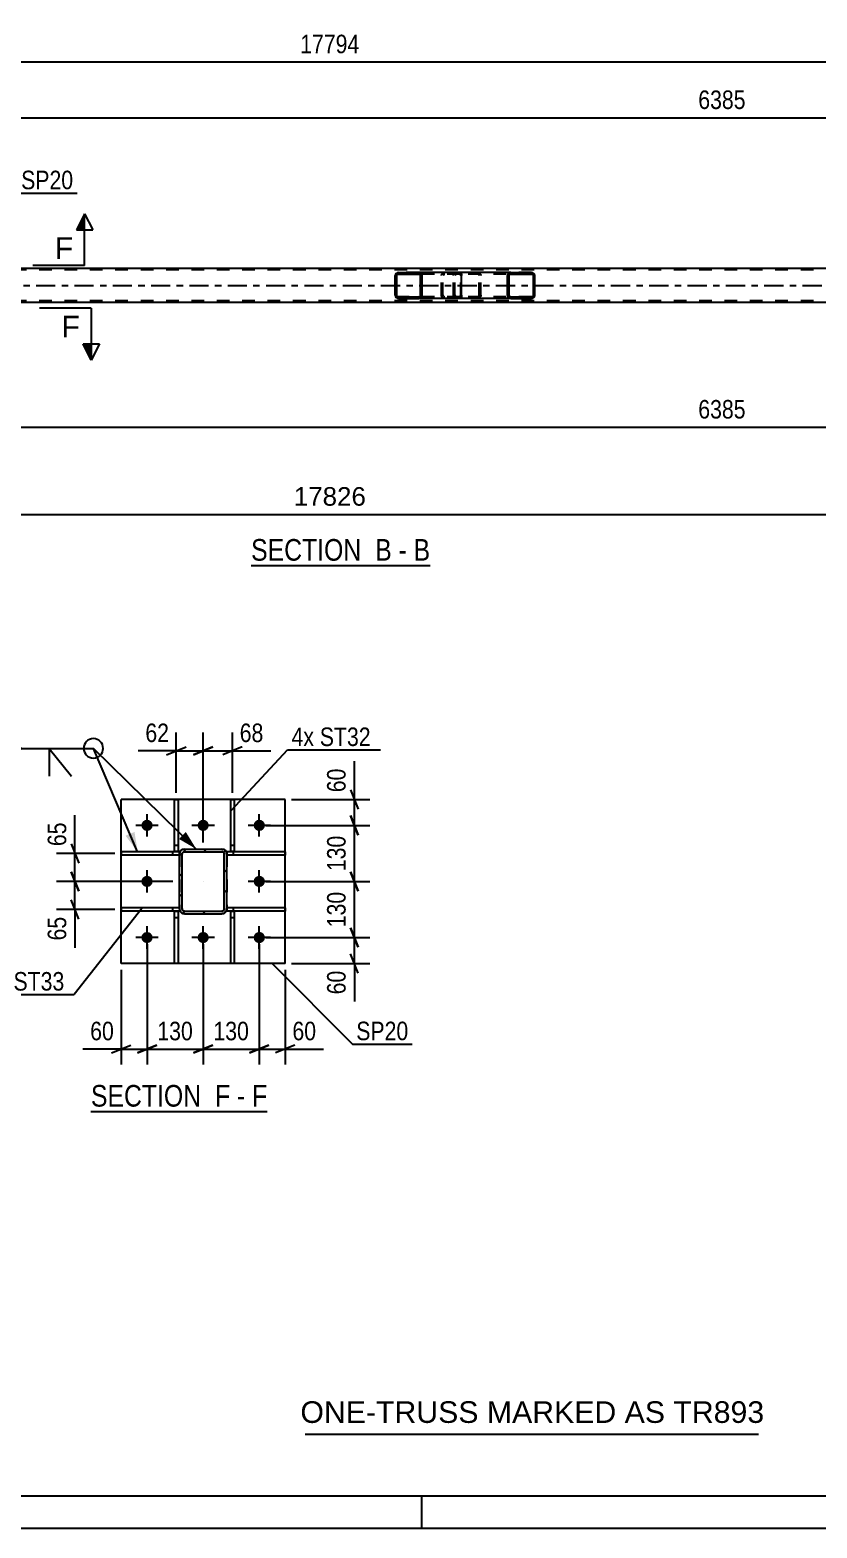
# Model space of a CAD drawing. Header units: millimetres. Extents: x -116 to 725, y -402 to 192.
# Drawn here: x 244.8 to 366.3, y -402.3 to -170.7 of the extents above; entities that cross this region are included whole.
import ezdxf

# ---------------------------------------------------------------- set-up
doc = ezdxf.new("R2010")
doc.units = ezdxf.units.MM
doc.linetypes.add('DXK_LINE_DOT2', pattern=[3.9198, 1.9599, -1.9599])
doc.linetypes.add('DXK_LINE_DOT3', pattern=[5.9187, 2.979, -0.9799, 0.9799, -0.9799])
doc.styles.add('Arial', font='ARIAL.TTF', dxfattribs={"height": 0.2})
doc.styles.add('Arial Narrow', font='ARIALN.TTF', dxfattribs={"height": 0.2})

# ---------------------------------------------------------------- blocks, each defined once
blk = doc.blocks.new('Unknown-200057545-1133')
at = {"color": 5, "linetype": 'Continuous'}
for p, q in [((-110.72, -397.25), (720.28, -397.25)), ((305.28, -402.25), (305.28, -397.25)), ((-115.72, -402.25), (725.28, -402.25))]:
    blk.add_line(p, q, dxfattribs=at)
blk = doc.blocks.new('Unknown-200057545-12 - 4012')
at = {"color": 6, "linetype": 'Continuous'}
blk.add_line((278.91, -253.48), (306.56, -253.48), dxfattribs=at)
at = {"color": 0, "linetype": 'Continuous'}
blk.add_wipeout([(297.02, -252.73), (297.02, -249.23), (278.91, -249.23), (278.91, -252.73)], dxfattribs=at)
at = {"color": 7, "linetype": 'Continuous', "style": 'Arial Narrow'}
blk.add_text('SECTION ', height=3.34, dxfattribs=at).set_placement((278.91, -252.73))
at = {"color": 0, "linetype": 'Continuous'}
blk.add_wipeout([(300.63, -252.73), (300.63, -249.23), (298.07, -249.23), (298.07, -252.73)], dxfattribs=at)
at = {"color": 7, "linetype": 'Continuous', "style": 'Arial Narrow'}
blk.add_text('B', height=3.34, dxfattribs=at).set_placement((298.07, -252.73))
at = {"color": 0, "linetype": 'Continuous'}
blk.add_wipeout([(302.95, -252.73), (302.95, -249.23), (301.68, -249.23), (301.68, -252.73)], dxfattribs=at)
at = {"color": 7, "linetype": 'Continuous', "style": 'Arial Narrow'}
blk.add_text('-', height=3.34, dxfattribs=at).set_placement((301.68, -252.73))
at = {"color": 0, "linetype": 'Continuous'}
blk.add_wipeout([(306.56, -252.73), (306.56, -249.23), (304, -249.23), (304, -252.73)], dxfattribs=at)
at = {"color": 7, "linetype": 'Continuous', "style": 'Arial Narrow'}
blk.add_text('B', height=3.34, dxfattribs=at).set_placement((304, -252.73))
blk = doc.blocks.new('Unknown-200057545-17 - 3509')
at = {"color": 6, "linetype": 'Continuous'}
blk.add_line((254.18, -337.86), (281.4, -337.86), dxfattribs=at)
at = {"color": 0, "linetype": 'Continuous'}
blk.add_wipeout([(272.29, -337.11), (272.29, -333.61), (254.18, -333.61), (254.18, -337.11)], dxfattribs=at)
at = {"color": 7, "linetype": 'Continuous', "style": 'Arial Narrow'}
blk.add_text('SECTION ', height=3.34, dxfattribs=at).set_placement((254.18, -337.11))
at = {"color": 0, "linetype": 'Continuous'}
blk.add_wipeout([(275.68, -337.11), (275.68, -333.61), (273.34, -333.61), (273.34, -337.11)], dxfattribs=at)
at = {"color": 7, "linetype": 'Continuous', "style": 'Arial Narrow'}
blk.add_text('F', height=3.34, dxfattribs=at).set_placement((273.34, -337.11))
at = {"color": 0, "linetype": 'Continuous'}
blk.add_wipeout([(278, -337.11), (278, -333.61), (276.73, -333.61), (276.73, -337.11)], dxfattribs=at)
at = {"color": 7, "linetype": 'Continuous', "style": 'Arial Narrow'}
blk.add_text('-', height=3.34, dxfattribs=at).set_placement((276.73, -337.11))
at = {"color": 0, "linetype": 'Continuous'}
blk.add_wipeout([(281.4, -337.11), (281.4, -333.61), (279.05, -333.61), (279.05, -337.11)], dxfattribs=at)
at = {"color": 7, "linetype": 'Continuous', "style": 'Arial Narrow'}
blk.add_text('F', height=3.34, dxfattribs=at).set_placement((279.05, -337.11))
blk = doc.blocks.new('Part-200057545-4156 - 4012')
at = {"linetype": 'Continuous'}
h = blk.add_hatch(dxfattribs=at)
h.set_pattern_fill('', scale=0.7, style=0, pattern_type=0)
h.set_pattern_definition([(45, (305.2949, -208.4886), (-1.57154, 1.57154), [])])
h.paths.add_polyline_path([(305.33, -208.67), (305.29, -208.49), (305.19, -208.33), (305.02, -208.23), (304.83, -208.19), (301.65, -208.19), (301.45, -208.23), (301.29, -208.33), (301.18, -208.49), (301.14, -208.67), (301.14, -211.71), (301.18, -211.9), (301.29, -212.05), (301.45, -212.16), (301.65, -212.19), (304.83, -212.19), (305.02, -212.16), (305.19, -212.05), (305.29, -211.9), (305.33, -211.71)])
h.paths.add_polyline_path([(305.06, -211.8), (305.01, -211.88), (304.93, -211.93), (304.83, -211.95), (301.65, -211.95), (301.55, -211.93), (301.47, -211.88), (301.41, -211.8), (301.39, -211.71), (301.39, -208.67), (301.41, -208.58), (301.47, -208.5), (301.55, -208.45), (301.65, -208.43), (304.83, -208.43), (304.93, -208.45), (305.01, -208.5), (305.06, -208.58), (305.08, -208.67), (305.08, -211.71)])
at = {"color": 2, "linetype": 'Continuous'}
for p, q in [((301.65, -208.19), (301.45, -208.23)), ((301.65, -208.19), (304.83, -208.19)), ((311.13, -208.19), (304.83, -208.19)), ((305.02, -208.23), (304.83, -208.19)), ((311.13, -208.19), (311.23, -208.23)), ((311.23, -208.23), (311.32, -208.33)), ((311.32, -208.33), (311.38, -208.49)), ((301.18, -208.49), (301.14, -208.67)), ((301.14, -211.71), (301.14, -208.67)), ((301.39, -208.67), (301.41, -208.58)), ((301.39, -211.71), (301.39, -208.67)), ((301.41, -208.58), (301.47, -208.5)), ((301.47, -208.5), (301.55, -208.45)), ((301.55, -208.45), (301.65, -208.43)), ((301.65, -208.43), (304.83, -208.43)), ((304.83, -208.43), (304.93, -208.45)), ((304.93, -208.45), (305.01, -208.5)), ((305.01, -208.5), (305.06, -208.58)), ((305.06, -208.58), (305.08, -208.67)), ((305.08, -211.71), (305.08, -208.67)), ((305.33, -208.67), (305.29, -208.49)), ((305.33, -211.71), (305.33, -208.67)), ((311.38, -208.49), (311.4, -208.67)), ((311.4, -211.71), (311.4, -208.67)), ((301.14, -211.71), (301.18, -211.9)), ((301.41, -211.8), (301.39, -211.71)), ((301.47, -211.88), (301.41, -211.8)), ((301.45, -212.16), (301.65, -212.19)), ((301.55, -211.93), (301.47, -211.88)), ((301.65, -211.95), (301.55, -211.93)), ((301.65, -211.95), (304.83, -211.95)), ((301.65, -212.19), (304.83, -212.19)), ((304.93, -211.93), (304.83, -211.95)), ((304.83, -212.19), (305.02, -212.16)), ((311.13, -212.19), (304.83, -212.19)), ((305.01, -211.88), (304.93, -211.93)), ((305.06, -211.8), (305.01, -211.88)), ((305.08, -211.71), (305.06, -211.8)), ((305.29, -211.9), (305.33, -211.71)), ((311.23, -212.16), (311.13, -212.19)), ((311.32, -212.05), (311.23, -212.16)), ((311.38, -211.9), (311.32, -212.05)), ((311.4, -211.71), (311.38, -211.9))]:
    blk.add_line(p, q, dxfattribs=at)
at = {"color": 7, "linetype": 'DXK_LINE_DOT2'}
for p, q in [((304.83, -208.19), (301.65, -208.19)), ((308.6, -208.23), (308.8, -208.19)), ((310.14, -208.43), (310.14, -208.19)), ((311.13, -208.43), (301.65, -208.43)), ((308.29, -208.67), (308.33, -208.49)), ((308.29, -211.71), (308.29, -208.67)), ((308.56, -208.58), (308.54, -208.67)), ((308.54, -211.71), (308.54, -208.67)), ((308.62, -208.5), (308.56, -208.58)), ((308.62, -208.5), (308.64, -208.49)), ((308.64, -208.49), (308.7, -208.45)), ((308.7, -208.45), (308.8, -208.43)), ((311.18, -208.45), (311.13, -208.43)), ((311.23, -208.5), (311.18, -208.45)), ((311.26, -208.58), (311.23, -208.5)), ((311.27, -208.67), (311.26, -208.58)), ((311.27, -211.71), (311.27, -208.67)), ((311.13, -211.95), (301.65, -211.95)), ((304.83, -212.19), (301.65, -212.19)), ((308.33, -211.9), (308.29, -211.71)), ((308.54, -211.71), (308.56, -211.8)), ((308.56, -211.8), (308.62, -211.88)), ((308.8, -212.19), (308.6, -212.16)), ((308.62, -211.88), (308.7, -211.93)), ((308.7, -211.93), (308.8, -211.95)), ((310.14, -212.19), (310.14, -211.95)), ((311.13, -211.95), (311.18, -211.93)), ((311.18, -211.93), (311.23, -211.88)), ((311.23, -211.88), (311.26, -211.8)), ((311.26, -211.8), (311.27, -211.71))]:
    blk.add_line(p, q, dxfattribs=at)
at = {"color": 2, "linetype": 'Continuous'}
for centre, start, end in [((301.63, -208.69), 111.1941, 156.1506), ((304.84, -208.69), 23.8494, 68.8059), ((301.63, -211.7), 203.8494, 248.8059), ((304.84, -211.7), 291.1941, 336.1506)]:
    blk.add_arc(centre, 0.492, start, end, dxfattribs=at)
at = {"color": 7, "linetype": 'DXK_LINE_DOT2'}
for centre, start, end in [((308.78, -208.69), 111.1941, 156.1506), ((308.78, -211.7), 203.8494, 248.8059)]:
    blk.add_arc(centre, 0.492, start, end, dxfattribs=at)
blk = doc.blocks.new('Part-200057545-4252 - 4012')
at = {"linetype": 'Continuous'}
h = blk.add_hatch(dxfattribs=at)
h.set_pattern_fill('', scale=0.7, style=0, pattern_type=0)
h.set_pattern_definition([(45, (322.7056, -208.4886), (-1.57154, 1.57154), [])])
h.paths.add_polyline_path([(322.74, -208.67), (322.71, -208.49), (322.59, -208.33), (322.43, -208.23), (322.23, -208.19), (319, -208.19), (318.8, -208.23), (318.64, -208.33), (318.53, -208.49), (318.49, -208.67), (318.49, -211.71), (318.53, -211.9), (318.64, -212.05), (318.8, -212.16), (319, -212.19), (322.23, -212.19), (322.43, -212.16), (322.59, -212.05), (322.71, -211.9), (322.74, -211.71)])
h.paths.add_polyline_path([(322.47, -211.8), (322.41, -211.88), (322.33, -211.93), (322.23, -211.95), (319, -211.95), (318.9, -211.93), (318.82, -211.88), (318.76, -211.8), (318.74, -211.71), (318.74, -208.67), (318.76, -208.58), (318.82, -208.5), (318.9, -208.45), (319, -208.43), (322.23, -208.43), (322.33, -208.45), (322.41, -208.5), (322.47, -208.58), (322.49, -208.67), (322.49, -211.71)])
at = {"color": 7, "linetype": 'DXK_LINE_DOT2'}
for p, q in [((310.45, -208.23), (310.65, -208.19)), ((311.13, -208.19), (310.65, -208.19)), ((313.88, -208.19), (314.08, -208.23)), ((322.23, -208.19), (319, -208.19)), ((310.14, -208.67), (310.18, -208.49)), ((310.14, -211.71), (310.14, -208.67)), ((310.41, -208.58), (310.39, -208.67)), ((310.39, -211.71), (310.39, -208.67)), ((310.47, -208.5), (310.41, -208.58)), ((310.55, -208.45), (310.47, -208.5)), ((310.65, -208.43), (310.55, -208.45)), ((322.23, -208.43), (310.65, -208.43)), ((313.98, -208.45), (313.88, -208.43)), ((314.06, -208.5), (313.98, -208.45)), ((314.12, -208.58), (314.06, -208.5)), ((314.14, -208.67), (314.12, -208.58)), ((314.14, -211.71), (314.14, -208.67)), ((314.36, -208.49), (314.4, -208.67)), ((314.4, -211.71), (314.4, -208.67)), ((310.18, -211.9), (310.14, -211.71)), ((310.39, -211.71), (310.41, -211.8)), ((310.41, -211.8), (310.47, -211.88)), ((310.65, -212.19), (310.45, -212.16)), ((310.47, -211.88), (310.55, -211.93)), ((310.55, -211.93), (310.65, -211.95)), ((322.23, -211.95), (310.65, -211.95)), ((311.13, -212.19), (310.65, -212.19)), ((313.88, -211.95), (313.98, -211.93)), ((314.08, -212.16), (313.88, -212.19)), ((313.98, -211.93), (314.06, -211.88)), ((314.06, -211.88), (314.12, -211.8)), ((314.12, -211.8), (314.14, -211.71)), ((314.4, -211.71), (314.36, -211.9)), ((322.23, -212.19), (319, -212.19))]:
    blk.add_line(p, q, dxfattribs=at)
at = {"color": 2, "linetype": 'Continuous'}
for p, q in [((319, -208.19), (311.13, -208.19)), ((319, -208.19), (318.8, -208.23)), ((319, -208.19), (322.23, -208.19)), ((322.43, -208.23), (322.23, -208.19)), ((318.53, -208.49), (318.49, -208.67)), ((318.49, -211.71), (318.49, -208.67)), ((318.74, -208.67), (318.76, -208.58)), ((318.74, -211.71), (318.74, -208.67)), ((318.76, -208.58), (318.82, -208.5)), ((318.82, -208.5), (318.9, -208.45)), ((318.9, -208.45), (319, -208.43)), ((319, -208.43), (322.23, -208.43)), ((322.23, -208.43), (322.33, -208.45)), ((322.33, -208.45), (322.41, -208.5)), ((322.41, -208.5), (322.47, -208.58)), ((322.47, -208.58), (322.49, -208.67)), ((322.49, -211.71), (322.49, -208.67)), ((322.74, -208.67), (322.71, -208.49)), ((322.74, -211.71), (322.74, -208.67)), ((319, -212.19), (311.13, -212.19)), ((318.49, -211.71), (318.53, -211.9)), ((318.76, -211.8), (318.74, -211.71)), ((318.82, -211.88), (318.76, -211.8)), ((318.8, -212.16), (319, -212.19)), ((318.9, -211.93), (318.82, -211.88)), ((319, -211.95), (318.9, -211.93)), ((319, -211.95), (322.23, -211.95)), ((319, -212.19), (322.23, -212.19)), ((322.33, -211.93), (322.23, -211.95)), ((322.23, -212.19), (322.43, -212.16)), ((322.41, -211.88), (322.33, -211.93)), ((322.47, -211.8), (322.41, -211.88)), ((322.49, -211.71), (322.47, -211.8)), ((322.71, -211.9), (322.74, -211.71))]:
    blk.add_line(p, q, dxfattribs=at)
at = {"color": 7, "linetype": 'DXK_LINE_DOT2'}
for centre, start, end in [((310.63, -208.69), 110.7583, 155.68), ((313.9, -208.69), 24.32, 69.2417), ((310.63, -211.69), 204.32, 249.2417), ((313.9, -211.69), 290.7583, 335.68)]:
    blk.add_arc(centre, 0.496, start, end, dxfattribs=at)
at = {"color": 2, "linetype": 'Continuous'}
for centre, start, end in [((318.98, -208.69), 110.7583, 155.68), ((322.25, -208.69), 24.32, 69.2417), ((318.98, -211.69), 204.32, 249.2417), ((322.25, -211.69), 290.7583, 335.68)]:
    blk.add_arc(centre, 0.496, start, end, dxfattribs=at)
blk = doc.blocks.new('Part-200057545-4253 - 4012')
at = {"color": 2, "linetype": 'Continuous'}
for p, q in [((620.52, -207.55), (-38.4, -207.55)), ((478.52, -212.83), (229.11, -212.83))]:
    blk.add_line(p, q, dxfattribs=at)
at = {"color": 7, "linetype": 'DXK_LINE_DOT2'}
for p, q in [((620.52, -207.79), (-38.4, -207.79)), ((620.52, -212.59), (-38.4, -212.59))]:
    blk.add_line(p, q, dxfattribs=at)
at = {"color": 7, "linetype": 'DXK_LINE_DOT3'}
blk.add_line((-38.4, -210.19), (620.52, -210.19), dxfattribs=at)
blk = doc.blocks.new('Part-200057545-3523 - 3509')
at = {"color": 2, "linetype": 'Continuous'}
for p, q in [((284.17, -297.71), (275.17, -297.71)), ((275.17, -297.71), (275.17, -298.11)), ((284.17, -298.24), (275.17, -298.24)), ((284.17, -297.71), (284.17, -298.24))]:
    blk.add_line(p, q, dxfattribs=at)
at = {"color": 7, "linetype": 'DXK_LINE_DOT2'}
for p, q in [((275.17, -298.11), (275.17, -298.24)), ((276.17, -298.24), (276.17, -297.71))]:
    blk.add_line(p, q, dxfattribs=at)
blk = doc.blocks.new('Part-200057545-3609 - 3509')
at = {"color": 2, "linetype": 'Continuous'}
for p, q in [((267.84, -297.71), (258.84, -297.71)), ((258.84, -297.71), (258.84, -298.24)), ((267.84, -298.24), (258.84, -298.24)), ((267.84, -298.11), (267.84, -297.71))]:
    blk.add_line(p, q, dxfattribs=at)
at = {"color": 7, "linetype": 'DXK_LINE_DOT2'}
for p, q in [((266.84, -298.24), (266.84, -297.71)), ((267.84, -298.11), (267.84, -298.24))]:
    blk.add_line(p, q, dxfattribs=at)
blk = doc.blocks.new('Part-200057545-3528 - 3509')
at = {"color": 2, "linetype": 'Continuous'}
for p, q in [((284.17, -306.38), (275.17, -306.38)), ((275.17, -306.51), (275.17, -306.91)), ((275.76, -306.91), (275.17, -306.91)), ((284.17, -306.91), (276.29, -306.91)), ((284.17, -306.38), (284.17, -306.91))]:
    blk.add_line(p, q, dxfattribs=at)
at = {"color": 7, "linetype": 'DXK_LINE_DOT2'}
for p, q in [((275.17, -306.38), (275.17, -306.51)), ((276.29, -306.91), (275.76, -306.91)), ((276.17, -306.91), (276.17, -306.38))]:
    blk.add_line(p, q, dxfattribs=at)
blk = doc.blocks.new('Part-200057545-3604 - 3509')
at = {"color": 2, "linetype": 'Continuous'}
for p, q in [((275.76, -314.98), (275.76, -306.9)), ((275.76, -306.9), (276.29, -306.9)), ((276.29, -306.9), (276.29, -314.98)), ((276.29, -314.98), (275.76, -314.98))]:
    blk.add_line(p, q, dxfattribs=at)
at = {"color": 7, "linetype": 'DXK_LINE_DOT2'}
blk.add_line((275.76, -307.9), (276.29, -307.9), dxfattribs=at)
blk = doc.blocks.new('Bolt-200057545-3541 - 3509')
at = {"linetype": 'Continuous'}
for points in [[(261.97, -293.64, -1), (263.7, -293.64, -1)], [(270.64, -293.64, -1), (272.37, -293.64, -1)], [(279.3, -293.64, -1), (281.04, -293.64, -1)], [(261.97, -302.31, -1), (263.7, -302.31, -1)], [(279.3, -302.31, -1), (281.04, -302.31, -1)], [(261.97, -310.98, -1), (263.7, -310.98, -1)], [(270.64, -310.98, -1), (272.37, -310.98, -1)], [(279.3, -310.98, -1), (281.04, -310.98, -1)]]:
    blk.add_hatch(color=1, dxfattribs=at).paths.add_polyline_path(points)
at = {"color": 1, "linetype": 'Continuous'}
for p, q in [((264.57, -293.64), (261.1, -293.64)), ((262.84, -295.38), (262.84, -291.91)), ((273.24, -293.64), (269.77, -293.64)), ((271.5, -295.38), (271.5, -291.91)), ((281.9, -293.64), (278.44, -293.64)), ((280.17, -295.38), (280.17, -291.91)), ((262.84, -304.04), (262.84, -300.58)), ((280.17, -304.04), (280.17, -300.58)), ((264.57, -302.31), (261.1, -302.31)), ((281.9, -302.31), (278.44, -302.31)), ((262.84, -312.71), (262.84, -309.24)), ((271.5, -312.71), (271.5, -309.24)), ((280.17, -312.71), (280.17, -309.24)), ((264.57, -310.98), (261.1, -310.98)), ((273.24, -310.98), (269.77, -310.98)), ((281.9, -310.98), (278.44, -310.98))]:
    blk.add_line(p, q, dxfattribs=at)
blk = doc.blocks.new('Part-200057545-3588 - 3509')
at = {"color": 2, "linetype": 'Continuous'}
for p, q in [((267.09, -314.98), (267.09, -306.9)), ((267.09, -306.9), (267.63, -306.9)), ((267.63, -306.9), (267.63, -314.98)), ((267.63, -314.98), (267.09, -314.98))]:
    blk.add_line(p, q, dxfattribs=at)
at = {"color": 7, "linetype": 'DXK_LINE_DOT2'}
blk.add_line((267.09, -307.9), (267.63, -307.9), dxfattribs=at)
blk = doc.blocks.new('Part-200057545-3533 - 3509')
at = {"color": 2, "linetype": 'Continuous'}
for p, q in [((258.84, -314.98), (258.84, -289.64)), ((284.17, -289.64), (258.84, -289.64)), ((284.17, -314.98), (284.17, -289.64)), ((284.17, -314.98), (258.84, -314.98))]:
    blk.add_line(p, q, dxfattribs=at)
blk = doc.blocks.new('Part-200057545-3614 - 3509')
at = {"color": 2, "linetype": 'Continuous'}
for p, q in [((267.84, -306.38), (258.84, -306.38)), ((258.84, -306.38), (258.84, -306.91)), ((267.09, -306.91), (258.84, -306.91)), ((267.84, -306.91), (267.63, -306.91)), ((267.84, -306.51), (267.84, -306.91))]:
    blk.add_line(p, q, dxfattribs=at)
at = {"color": 7, "linetype": 'DXK_LINE_DOT2'}
for p, q in [((266.84, -306.91), (266.84, -306.38)), ((267.63, -306.91), (267.09, -306.91)), ((267.84, -306.51), (267.84, -306.38))]:
    blk.add_line(p, q, dxfattribs=at)
blk = doc.blocks.new('Part-200057545-3623 - 3509')
at = {"color": 2, "linetype": 'Continuous'}
for p, q in [((267.09, -297.7), (267.09, -289.64)), ((267.09, -289.64), (267.63, -289.64)), ((267.63, -289.64), (267.63, -297.7)), ((267.63, -297.7), (267.09, -297.7))]:
    blk.add_line(p, q, dxfattribs=at)
at = {"color": 7, "linetype": 'DXK_LINE_DOT2'}
blk.add_line((267.09, -296.7), (267.63, -296.7), dxfattribs=at)
blk = doc.blocks.new('Part-200057545-3628 - 3509')
at = {"color": 2, "linetype": 'Continuous'}
for p, q in [((275.76, -297.7), (275.76, -289.64)), ((275.76, -289.64), (276.29, -289.64)), ((276.29, -289.64), (276.29, -297.7)), ((276.29, -297.7), (275.76, -297.7))]:
    blk.add_line(p, q, dxfattribs=at)
at = {"color": 7, "linetype": 'DXK_LINE_DOT2'}
blk.add_line((275.76, -296.7), (276.29, -296.7), dxfattribs=at)
blk = doc.blocks.new('Part-200057545-3650 - 3509')
at = {"linetype": 'Continuous'}
h = blk.add_hatch(dxfattribs=at)
h.set_pattern_fill('', scale=0.7, style=0, pattern_type=0)
h.set_pattern_definition([(45, (274.9353, -297.5438), (-1.57154, 1.57154), [])])
h.paths.add_polyline_path([(275.11, -297.8), (274.94, -297.54), (274.68, -297.37), (274.37, -297.31), (268.64, -297.31), (268.33, -297.37), (268.07, -297.54), (267.9, -297.8), (267.84, -298.11), (267.84, -306.51), (267.9, -306.82), (268.07, -307.08), (268.33, -307.25), (268.64, -307.31), (274.37, -307.31), (274.68, -307.25), (274.94, -307.08), (275.11, -306.82), (275.17, -306.51), (275.17, -298.11)])
h.paths.add_polyline_path([(274.77, -306.51), (274.74, -306.66), (274.65, -306.79), (274.52, -306.88), (274.37, -306.91), (268.64, -306.91), (268.48, -306.88), (268.35, -306.79), (268.27, -306.66), (268.24, -306.51), (268.24, -298.11), (268.27, -297.96), (268.35, -297.83), (268.48, -297.74), (268.64, -297.71), (274.37, -297.71), (274.52, -297.74), (274.65, -297.83), (274.74, -297.96), (274.77, -298.11)])
at = {"color": 7, "linetype": 'DXK_LINE_DOT2'}
for p, q in [((267.84, -298.11), (267.9, -297.8)), ((267.84, -298.11), (267.84, -306.51)), ((268.27, -297.96), (268.24, -298.11)), ((268.24, -306.51), (268.24, -298.11)), ((268.35, -297.83), (268.27, -297.96)), ((268.33, -297.37), (268.64, -297.31)), ((268.48, -297.74), (268.35, -297.83)), ((268.64, -297.71), (268.48, -297.74)), ((268.64, -297.31), (274.37, -297.31)), ((268.64, -297.71), (274.37, -297.71)), ((274.37, -297.31), (274.68, -297.37)), ((274.52, -297.74), (274.37, -297.71)), ((274.65, -297.83), (274.52, -297.74)), ((274.74, -297.96), (274.65, -297.83)), ((274.77, -298.11), (274.74, -297.96)), ((274.77, -306.51), (274.77, -298.11)), ((275.11, -297.8), (275.17, -298.11)), ((275.17, -298.11), (275.17, -306.51)), ((267.9, -306.82), (267.84, -306.51)), ((268.24, -306.51), (268.27, -306.66)), ((268.27, -306.66), (268.35, -306.79)), ((268.64, -307.31), (268.33, -307.25)), ((268.35, -306.79), (268.48, -306.88)), ((268.48, -306.88), (268.64, -306.91)), ((268.64, -306.91), (274.37, -306.91)), ((268.64, -307.31), (274.37, -307.31)), ((274.37, -306.91), (274.52, -306.88)), ((274.68, -307.25), (274.37, -307.31)), ((274.52, -306.88), (274.65, -306.79)), ((274.65, -306.79), (274.74, -306.66)), ((274.74, -306.66), (274.77, -306.51)), ((275.17, -306.51), (275.11, -306.82))]:
    blk.add_line(p, q, dxfattribs=at)
at = {"color": 2, "linetype": 'Continuous'}
for p, q in [((267.9, -297.8), (267.84, -298.11)), ((267.84, -306.51), (267.84, -298.11)), ((268.24, -298.11), (268.27, -297.96)), ((268.24, -306.51), (268.24, -298.11)), ((268.27, -297.96), (268.35, -297.83)), ((268.64, -297.31), (268.33, -297.37)), ((268.35, -297.83), (268.48, -297.74)), ((268.48, -297.74), (268.64, -297.71)), ((268.64, -297.31), (274.37, -297.31)), ((268.64, -297.71), (274.37, -297.71)), ((274.68, -297.37), (274.37, -297.31)), ((274.37, -297.71), (274.52, -297.74)), ((274.52, -297.74), (274.65, -297.83)), ((274.65, -297.83), (274.74, -297.96)), ((274.74, -297.96), (274.77, -298.11)), ((274.77, -306.51), (274.77, -298.11)), ((275.17, -298.11), (275.11, -297.8)), ((275.17, -306.51), (275.17, -298.11)), ((267.84, -306.51), (267.9, -306.82)), ((268.27, -306.66), (268.24, -306.51)), ((268.35, -306.79), (268.27, -306.66)), ((268.33, -307.25), (268.64, -307.31)), ((268.48, -306.88), (268.35, -306.79)), ((268.64, -306.91), (268.48, -306.88)), ((268.64, -306.91), (274.37, -306.91)), ((268.64, -307.31), (274.37, -307.31)), ((274.52, -306.88), (274.37, -306.91)), ((274.37, -307.31), (274.68, -307.25)), ((274.65, -306.79), (274.52, -306.88)), ((274.74, -306.66), (274.65, -306.79)), ((274.77, -306.51), (274.74, -306.66)), ((275.11, -306.82), (275.17, -306.51))]:
    blk.add_line(p, q, dxfattribs=at)
at = {"color": 7, "linetype": 'DXK_LINE_DOT3'}
blk.add_line((271.5, -302.31), (271.5, -302.31), dxfattribs=at)
at = {"color": 7, "linetype": 'DXK_LINE_DOT2'}
for centre, start, end in [((268.64, -298.11), 112.5, 157.5), ((274.37, -298.11), 22.5, 67.5), ((268.64, -306.51), 202.5, 247.5), ((274.37, -306.51), 292.5, 337.5)]:
    blk.add_arc(centre, 0.8, start, end, dxfattribs=at)
at = {"color": 2, "linetype": 'Continuous'}
for centre, start, end in [((268.64, -298.11), 112.5, 157.5), ((274.37, -298.11), 22.5, 67.5), ((268.64, -306.51), 202.5, 247.5), ((274.37, -306.51), 292.5, 337.5)]:
    blk.add_arc(centre, 0.8, start, end, dxfattribs=at)
blk = doc.blocks.new('StraightDimension-200057545-4339 - 4012')
at = {"color": 7, "linetype": 'Continuous'}
blk.add_line((223.91, -184.27), (479.32, -184.27), dxfattribs=at)
at = {"color": 0}
blk.add_wipeout([(355.87, -183.52), (355.87, -179.32), (347.36, -179.32), (347.36, -183.52)], dxfattribs=at)
at = {"color": 3, "style": 'Arial Narrow'}
blk.add_text('6385', height=2.863, dxfattribs=at).set_placement((347.96, -182.92))
blk = doc.blocks.new('StraightDimension-200057545-4357 - 4012')
at = {"color": 7, "linetype": 'Continuous'}
blk.add_line((223.91, -232.11), (479.32, -232.11), dxfattribs=at)
at = {"color": 0}
blk.add_wipeout([(355.87, -231.36), (355.87, -227.16), (347.36, -227.16), (347.36, -231.36)], dxfattribs=at)
at = {"color": 3, "style": 'Arial Narrow'}
blk.add_text('6385', height=2.863, dxfattribs=at).set_placement((347.96, -230.76))
blk = doc.blocks.new('StraightDimension-200057545-4390 - 4012')
at = {"color": 7, "linetype": 'Continuous'}
blk.add_line((-47.02, -175.65), (629.14, -175.65), dxfattribs=at)
at = {"color": 0}
blk.add_wipeout([(296.23, -174.9), (296.23, -170.7), (285.89, -170.7), (285.89, -174.9)], dxfattribs=at)
at = {"color": 3, "style": 'Arial Narrow'}
blk.add_text('17794', height=2.863, dxfattribs=at).set_placement((286.49, -174.3))
blk = doc.blocks.new('StraightDimension-200057545-4405 - 4012')
at = {"color": 7, "linetype": 'Continuous'}
blk.add_line((-47.66, -245.58), (629.78, -245.58), dxfattribs=at)
at = {"color": 0}
blk.add_wipeout([(297.22, -244.83), (297.22, -240.63), (284.9, -240.63), (284.9, -244.83)], dxfattribs=at)
at = {"color": 3, "style": 'Arial'}
blk.add_text('17826', height=2.865, dxfattribs=at).set_placement((285.5, -244.23))
blk = doc.blocks.new('StraightDimension-200057545-3775 - 3509')
at = {"color": 7, "linetype": 'Continuous'}
for p, q in [((251.11, -300.81), (252.31, -303.81)), ((266.84, -302.31), (248.86, -302.31)), ((251.71, -306.64), (251.71, -302.31)), ((252.31, -308.14), (251.11, -305.14)), ((257.84, -306.64), (248.86, -306.64))]:
    blk.add_line(p, q, dxfattribs=at)
at = {"color": 0}
blk.add_wipeout([(250.96, -307.17), (246.76, -307.17), (246.76, -312.03), (250.96, -312.03)], dxfattribs=at)
at = {"color": 7, "linetype": 'Continuous'}
blk.add_line((251.71, -306.64), (251.71, -312.55), dxfattribs=at)
blk.add_line((251.71, -306.64), (251.71, -312.55), dxfattribs=at)
at = {"color": 3, "style": 'Arial Narrow'}
blk.add_text('65', height=2.863, rotation=90.0002, dxfattribs=at).set_placement((250.36, -311.43))
blk = doc.blocks.new('StraightDimension-200057545-3749 - 3509')
at = {"color": 7, "linetype": 'Continuous'}
for p, q in [((294.25, -309.48), (295.45, -312.48)), ((281.17, -310.98), (297.25, -310.98)), ((294.85, -314.98), (294.85, -310.98)), ((295.45, -316.48), (294.25, -313.48)), ((285.17, -314.98), (297.25, -314.98))]:
    blk.add_line(p, q, dxfattribs=at)
at = {"color": 0}
blk.add_wipeout([(294.1, -315.5), (289.9, -315.5), (289.9, -320.36), (294.1, -320.36)], dxfattribs=at)
at = {"color": 7, "linetype": 'Continuous'}
blk.add_line((294.85, -314.98), (294.85, -320.88), dxfattribs=at)
blk.add_line((294.85, -314.98), (294.85, -320.88), dxfattribs=at)
at = {"color": 3, "style": 'Arial Narrow'}
blk.add_text('60', height=2.863, rotation=90.0002, dxfattribs=at).set_placement((293.5, -319.76))
blk = doc.blocks.new('StraightDimension-200057545-3718 - 3509')
at = {"color": 7, "linetype": 'Continuous'}
for p, q in [((262.84, -311.98), (262.84, -330.61)), ((258.84, -315.98), (258.84, -330.61)), ((257.34, -328.81), (260.34, -327.61)), ((258.84, -328.21), (262.84, -328.21)), ((264.34, -327.61), (261.34, -328.81))]:
    blk.add_line(p, q, dxfattribs=at)
at = {"color": 0}
blk.add_wipeout([(258.31, -327.46), (258.31, -323.26), (253.46, -323.26), (253.46, -327.46)], dxfattribs=at)
at = {"color": 7, "linetype": 'Continuous'}
blk.add_line((258.84, -328.21), (252.93, -328.21), dxfattribs=at)
blk.add_line((258.84, -328.21), (252.93, -328.21), dxfattribs=at)
at = {"color": 3, "style": 'Arial Narrow'}
blk.add_text('60', height=2.863, dxfattribs=at).set_placement((254.06, -326.86))
blk = doc.blocks.new('StraightDimension-200057545-9011 - 3509')
at = {"color": 7, "linetype": 'Continuous'}
for p, q in [((294.25, -300.81), (295.45, -303.81)), ((281.17, -302.31), (297.25, -302.31)), ((294.85, -310.98), (294.85, -302.31)), ((295.45, -312.48), (294.25, -309.48)), ((281.17, -310.98), (297.25, -310.98))]:
    blk.add_line(p, q, dxfattribs=at)
at = {"color": 0}
blk.add_wipeout([(294.1, -303.3), (289.9, -303.3), (289.9, -309.99), (294.1, -309.99)], dxfattribs=at)
at = {"color": 3, "style": 'Arial Narrow'}
blk.add_text('130', height=2.863, rotation=90.0002, dxfattribs=at).set_placement((293.5, -309.39))
blk = doc.blocks.new('StraightDimension-200057545-3728 - 3509')
at = {"color": 7, "linetype": 'Continuous'}
for p, q in [((280.17, -311.98), (280.17, -330.61)), ((284.17, -315.98), (284.17, -330.61)), ((278.67, -328.81), (281.67, -327.61)), ((280.17, -328.21), (284.17, -328.21)), ((285.67, -327.61), (282.67, -328.81))]:
    blk.add_line(p, q, dxfattribs=at)
at = {"color": 0}
blk.add_wipeout([(289.55, -327.46), (289.55, -323.26), (284.69, -323.26), (284.69, -327.46)], dxfattribs=at)
at = {"color": 7, "linetype": 'Continuous'}
blk.add_line((284.17, -328.21), (290.08, -328.21), dxfattribs=at)
blk.add_line((284.17, -328.21), (290.08, -328.21), dxfattribs=at)
at = {"color": 3, "style": 'Arial Narrow'}
blk.add_text('60', height=2.863, dxfattribs=at).set_placement((285.29, -326.86))
blk = doc.blocks.new('StraightDimension-200057545-3739 - 3509')
at = {"color": 7, "linetype": 'Continuous'}
for p, q in [((294.25, -288.14), (295.45, -291.14)), ((285.17, -289.64), (297.25, -289.64)), ((294.85, -293.64), (294.85, -289.64)), ((281.17, -293.64), (297.25, -293.64)), ((295.45, -295.14), (294.25, -292.14))]:
    blk.add_line(p, q, dxfattribs=at)
at = {"color": 0}
blk.add_wipeout([(294.1, -284.26), (289.9, -284.26), (289.9, -289.12), (294.1, -289.12)], dxfattribs=at)
at = {"color": 7, "linetype": 'Continuous'}
blk.add_line((294.85, -289.64), (294.85, -283.74), dxfattribs=at)
blk.add_line((294.85, -289.64), (294.85, -283.74), dxfattribs=at)
at = {"color": 3, "style": 'Arial Narrow'}
blk.add_text('60', height=2.863, rotation=90.0002, dxfattribs=at).set_placement((293.5, -288.52))
blk = doc.blocks.new('StraightDimension-200057545-3764 - 3509')
at = {"color": 7, "linetype": 'Continuous'}
for p, q in [((271.5, -296.31), (271.5, -279.27)), ((276.03, -288.64), (276.03, -279.27)), ((270, -282.72), (273, -281.52)), ((271.5, -282.12), (276.03, -282.12)), ((277.53, -281.52), (274.53, -282.72))]:
    blk.add_line(p, q, dxfattribs=at)
at = {"color": 0}
blk.add_wipeout([(281.41, -281.37), (281.41, -277.17), (276.55, -277.17), (276.55, -281.37)], dxfattribs=at)
at = {"color": 7, "linetype": 'Continuous'}
blk.add_line((276.03, -282.12), (281.93, -282.12), dxfattribs=at)
blk.add_line((276.03, -282.12), (281.93, -282.12), dxfattribs=at)
at = {"color": 3, "style": 'Arial Narrow'}
blk.add_text('68', height=2.863, dxfattribs=at).set_placement((277.15, -280.77))
blk = doc.blocks.new('StraightDimension-200057545-3769 - 3509')
at = {"color": 7, "linetype": 'Continuous'}
for p, q in [((267.36, -288.64), (267.36, -279.27)), ((271.5, -296.31), (271.5, -279.27)), ((265.86, -282.72), (268.86, -281.52)), ((267.36, -282.12), (271.5, -282.12)), ((273, -281.52), (270, -282.72))]:
    blk.add_line(p, q, dxfattribs=at)
at = {"color": 0}
blk.add_wipeout([(266.83, -281.37), (266.83, -277.17), (261.98, -277.17), (261.98, -281.37)], dxfattribs=at)
at = {"color": 7, "linetype": 'Continuous'}
blk.add_line((267.36, -282.12), (261.45, -282.12), dxfattribs=at)
blk.add_line((267.36, -282.12), (261.45, -282.12), dxfattribs=at)
at = {"color": 3, "style": 'Arial Narrow'}
blk.add_text('62', height=2.863, dxfattribs=at).set_placement((262.58, -280.77))
blk = doc.blocks.new('StraightDimension-200057545-3781 - 3509')
at = {"color": 7, "linetype": 'Continuous'}
for p, q in [((257.84, -297.98), (248.86, -297.98)), ((251.11, -296.48), (252.31, -299.48)), ((251.71, -302.31), (251.71, -297.98)), ((252.31, -303.81), (251.11, -300.81)), ((266.84, -302.31), (248.86, -302.31))]:
    blk.add_line(p, q, dxfattribs=at)
at = {"color": 0}
blk.add_wipeout([(250.96, -292.6), (246.76, -292.6), (246.76, -297.45), (250.96, -297.45)], dxfattribs=at)
at = {"color": 7, "linetype": 'Continuous'}
blk.add_line((251.71, -297.98), (251.71, -292.07), dxfattribs=at)
blk.add_line((251.71, -297.98), (251.71, -292.07), dxfattribs=at)
at = {"color": 3, "style": 'Arial Narrow'}
blk.add_text('65', height=2.863, rotation=90.0002, dxfattribs=at).set_placement((250.36, -296.85))
blk = doc.blocks.new('StraightDimension-200057545-8995 - 3509')
at = {"color": 7, "linetype": 'Continuous'}
for p, q in [((262.84, -311.98), (262.84, -330.61)), ((271.5, -311.98), (271.5, -330.61)), ((261.34, -328.81), (264.34, -327.61)), ((262.84, -328.21), (271.5, -328.21)), ((273, -327.61), (270, -328.81))]:
    blk.add_line(p, q, dxfattribs=at)
at = {"color": 0}
blk.add_wipeout([(270.51, -327.46), (270.51, -323.26), (263.83, -323.26), (263.83, -327.46)], dxfattribs=at)
at = {"color": 3, "style": 'Arial Narrow'}
blk.add_text('130', height=2.863, dxfattribs=at).set_placement((264.43, -326.86))
blk = doc.blocks.new('StraightDimension-200057545-8997 - 3509')
at = {"color": 7, "linetype": 'Continuous'}
for p, q in [((271.5, -311.98), (271.5, -330.61)), ((280.17, -311.98), (280.17, -330.61)), ((270, -328.81), (273, -327.61)), ((271.5, -328.21), (280.17, -328.21)), ((281.67, -327.61), (278.67, -328.81))]:
    blk.add_line(p, q, dxfattribs=at)
at = {"color": 0}
blk.add_wipeout([(279.18, -327.46), (279.18, -323.26), (272.49, -323.26), (272.49, -327.46)], dxfattribs=at)
at = {"color": 3, "style": 'Arial Narrow'}
blk.add_text('130', height=2.863, dxfattribs=at).set_placement((273.09, -326.86))
blk = doc.blocks.new('StraightDimension-200057545-9013 - 3509')
at = {"color": 7, "linetype": 'Continuous'}
for p, q in [((281.17, -293.64), (297.25, -293.64)), ((294.25, -292.14), (295.45, -295.14)), ((294.85, -302.31), (294.85, -293.64)), ((295.45, -303.81), (294.25, -300.81)), ((281.17, -302.31), (297.25, -302.31))]:
    blk.add_line(p, q, dxfattribs=at)
at = {"color": 0}
blk.add_wipeout([(294.1, -294.63), (289.9, -294.63), (289.9, -301.32), (294.1, -301.32)], dxfattribs=at)
at = {"color": 3, "style": 'Arial Narrow'}
blk.add_text('130', height=2.863, rotation=90.0002, dxfattribs=at).set_placement((293.5, -300.72))
blk = doc.blocks.new('Unknown-200057545-19415')
at = {"color": 7, "linetype": 'Continuous'}
blk.add_line((287.28, -387.75), (357.28, -387.75), dxfattribs=at)
at = {"color": 7, "style": 'Arial'}
blk.add_text('ONE-TRUSS MARKED AS TR893', height=3.3428, dxfattribs=at).set_placement((286.52, -386))
blk = doc.blocks.new('Mark-200057545-4110 - 4012')
at = {"color": 0}
blk.add_wipeout([(251.44, -195.32), (251.44, -192.32), (243.4, -192.32), (243.4, -195.32)], dxfattribs=at)
blk.add_wipeout([(251.44, -195.32), (251.44, -192.32), (243.4, -192.32), (243.4, -195.32)], dxfattribs=at)
at = {"color": 30, "linetype": 'Continuous'}
for p, q in [((232.85, -199.54), (242.8, -195.92)), ((242.8, -195.92), (252.04, -195.92))]:
    blk.add_line(p, q, dxfattribs=at)
at = {"color": 3, "style": 'Arial Narrow'}
blk.add_text('SP20', height=2.863, dxfattribs=at).set_placement((243.4, -195.32))
blk = doc.blocks.new('SectionMark-200057545-4516 - 4012')
at = {"color": 6, "linetype": 'Continuous'}
for p, q in [((198.12, -201.6), (199.37, -199.1)), ((199.37, -207.1), (199.37, -199.1)), ((253.2, -207.1), (253.2, -199.1)), ((253.2, -199.1), (254.45, -201.6))]:
    blk.add_line(p, q, dxfattribs=at)
at = {"color": 0, "linetype": 'Continuous'}
for points in [[(203.97, -206.1), (203.97, -202.6), (201.12, -202.6), (201.12, -206.1)], [(251.45, -206.1), (251.45, -202.6), (248.6, -202.6), (248.6, -206.1)]]:
    blk.add_wipeout(points, dxfattribs=at)
at = {"linetype": 'Continuous'}
for points in [[(200.62, -201.6), (199.37, -201.6), (199.37, -199.1)], [(253.2, -201.6), (251.95, -201.6), (253.2, -199.1)]]:
    blk.add_hatch(color=6, dxfattribs=at).paths.add_polyline_path(points)
at = {"color": 6, "linetype": 'Continuous'}
for p, q in [((199.37, -199.1), (200.62, -201.6)), ((253.2, -199.1), (251.95, -201.6)), ((200.62, -201.6), (198.12, -201.6)), ((251.95, -201.6), (254.45, -201.6)), ((199.37, -207.1), (207.37, -207.1)), ((253.2, -207.1), (245.2, -207.1))]:
    blk.add_line(p, q, dxfattribs=at)
at = {"color": 3, "linetype": 'Continuous', "style": 'Arial'}
for p in [(201.12, -206.1), (248.6, -206.1)]:
    blk.add_text('F', height=3.34, dxfattribs=at).set_placement(p)
blk = doc.blocks.new('SectionMark-200057545-4520 - 4012')
at = {"color": 6, "linetype": 'Continuous'}
for p, q in [((199.66, -213.72), (199.66, -221.72)), ((254.23, -213.72), (254.23, -221.72)), ((199.66, -221.72), (198.41, -219.22)), ((255.48, -219.22), (254.23, -221.72))]:
    blk.add_line(p, q, dxfattribs=at)
at = {"color": 0, "linetype": 'Continuous'}
for points in [[(204.26, -218.22), (204.26, -214.72), (201.41, -214.72), (201.41, -218.22)], [(252.48, -218.22), (252.48, -214.72), (249.63, -214.72), (249.63, -218.22)]]:
    blk.add_wipeout(points, dxfattribs=at)
at = {"linetype": 'Continuous'}
for points in [[(199.66, -219.22), (200.91, -219.22), (199.66, -221.72)], [(252.98, -219.22), (254.23, -219.22), (254.23, -221.72)]]:
    blk.add_hatch(color=6, dxfattribs=at).paths.add_polyline_path(points)
at = {"color": 6, "linetype": 'Continuous'}
for p, q in [((199.66, -213.72), (207.66, -213.72)), ((254.23, -213.72), (246.23, -213.72)), ((200.91, -219.22), (198.41, -219.22)), ((199.66, -221.72), (200.91, -219.22)), ((252.98, -219.22), (255.48, -219.22)), ((254.23, -221.72), (252.98, -219.22))]:
    blk.add_line(p, q, dxfattribs=at)
at = {"color": 3, "linetype": 'Continuous', "style": 'Arial'}
for p in [(201.41, -218.22), (249.63, -218.22)]:
    blk.add_text('F', height=3.34, dxfattribs=at).set_placement(p)
blk = doc.blocks.new('Mark-200057545-3529 - 3509')
at = {"color": 0}
blk.add_wipeout([(303.19, -326.85), (303.19, -323.85), (295.15, -323.85), (295.15, -326.85)], dxfattribs=at)
blk.add_wipeout([(303.19, -326.85), (303.19, -323.85), (295.15, -323.85), (295.15, -326.85)], dxfattribs=at)
at = {"color": 30, "linetype": 'Continuous'}
for p, q in [((282.14, -314.98), (294.55, -327.45)), ((294.55, -327.45), (303.79, -327.45))]:
    blk.add_line(p, q, dxfattribs=at)
at = {"color": 3, "style": 'Arial Narrow'}
blk.add_text('SP20', height=2.863, dxfattribs=at).set_placement((295.15, -326.85))
blk = doc.blocks.new('WeldMark-200057545-3787 - 3509')
at = {"linetype": 'Continuous'}
for points in [[(260.9, -294.66), (261.39, -297.71), (259.52, -295.25)], [(268.83, -294.67), (270.45, -297.31), (267.78, -295.75)]]:
    blk.add_hatch(color=30, dxfattribs=at).paths.add_polyline_path(points)
at = {"color": 30, "linetype": 'Continuous'}
for p in [(243.46, -281.74), (270.45, -297.31), (261.39, -297.71)]:
    blk.add_line(p, (254.56, -281.74), dxfattribs=at)
at = {"color": 3, "linetype": 'Continuous'}
for q in [(251.17, -286.03), (247.74, -286.03)]:
    blk.add_line((247.74, -281.74), q, dxfattribs=at)
for start, end in [(90, 270), (270, 90)]:
    blk.add_arc((254.56, -281.74), 1.5, start, end, dxfattribs=at)
at = {"color": 0, "linetype": 'Continuous'}
blk.add_wipeout([(239.56, -282.64), (239.56, -279.64), (231.78, -279.64), (231.78, -282.64)], dxfattribs=at)
blk.add_wipeout([(239.56, -282.64), (239.56, -279.64), (231.78, -279.64), (231.78, -282.64)], dxfattribs=at)
at = {"color": 3, "linetype": 'Continuous'}
for q in [(239.17, -277.46), (239.17, -286.03)]:
    blk.add_line((243.46, -281.74), q, dxfattribs=at)
at = {"color": 3, "linetype": 'Continuous', "style": 'Arial'}
blk.add_text('TYP', height=2.865, dxfattribs=at).set_placement((231.78, -282.64))
blk = doc.blocks.new('MarkSet-200057545-3845 - 3509')
at = {"color": 0}
blk.add_wipeout([(288.62, -281.38), (288.62, -278.38), (285.15, -278.38), (285.15, -281.38)], dxfattribs=at)
blk.add_wipeout([(288.62, -281.38), (288.62, -278.38), (285.15, -278.38), (285.15, -281.38)], dxfattribs=at)
at = {"color": 30, "linetype": 'Continuous'}
blk.add_line((275.89, -291.28), (284.55, -281.98), dxfattribs=at)
at = {"color": 0}
blk.add_wipeout([(297.38, -281.38), (297.38, -278.38), (289.52, -278.38), (289.52, -281.38)], dxfattribs=at)
blk.add_wipeout([(297.38, -281.38), (297.38, -278.38), (289.52, -278.38), (289.52, -281.38)], dxfattribs=at)
at = {"color": 30, "linetype": 'Continuous'}
blk.add_line((284.55, -281.98), (298.88, -281.98), dxfattribs=at)
at = {"color": 3, "style": 'Arial Narrow'}
for s, p in [('4x', (285.15, -281.38)), ('ST32', (289.52, -281.38))]:
    blk.add_text(s, height=2.863, dxfattribs=at).set_placement(p)
blk = doc.blocks.new('MarkSet-200057545-3875 - 3509')
at = {"color": 30, "linetype": 'Continuous'}
blk.add_line((262.06, -306.51), (251.57, -319.78), dxfattribs=at)
at = {"color": 0}
blk.add_wipeout([(241.32, -319.18), (241.32, -316.18), (237.84, -316.18), (237.84, -319.18)], dxfattribs=at)
blk.add_wipeout([(241.32, -319.18), (241.32, -316.18), (237.84, -316.18), (237.84, -319.18)], dxfattribs=at)
blk.add_wipeout([(250.07, -319.18), (250.07, -316.18), (242.22, -316.18), (242.22, -319.18)], dxfattribs=at)
blk.add_wipeout([(250.07, -319.18), (250.07, -316.18), (242.22, -316.18), (242.22, -319.18)], dxfattribs=at)
at = {"color": 30, "linetype": 'Continuous'}
blk.add_line((237.24, -319.78), (251.57, -319.78), dxfattribs=at)
at = {"color": 3, "style": 'Arial Narrow'}
for s, p in [('4x', (237.84, -319.18)), ('ST33', (242.22, -319.18))]:
    blk.add_text(s, height=2.863, dxfattribs=at).set_placement(p)

msp = doc.modelspace()

# ---------------------------------------------------------------- block references
for name in ['Unknown-200057545-1133', 'Part-200057545-4253 - 4012', 'Part-200057545-4156 - 4012', 'Part-200057545-4252 - 4012', 'Part-200057545-3533 - 3509', 'Part-200057545-3623 - 3509', 'Part-200057545-3628 - 3509', 'Bolt-200057545-3541 - 3509', 'Part-200057545-3609 - 3509', 'Part-200057545-3650 - 3509', 'Part-200057545-3523 - 3509', 'Part-200057545-3614 - 3509', 'Part-200057545-3588 - 3509', 'Part-200057545-3528 - 3509', 'Part-200057545-3604 - 3509', 'Unknown-200057545-19415']:
    msp.add_blockref(name, (0, 0))

# ---------------------------------------------------------------- next in the draw order: block references
for name in ['StraightDimension-200057545-4339 - 4012', 'StraightDimension-200057545-4357 - 4012', 'Unknown-200057545-12 - 4012', 'StraightDimension-200057545-3739 - 3509', 'StraightDimension-200057545-3775 - 3509', 'StraightDimension-200057545-3749 - 3509', 'Unknown-200057545-17 - 3509']:
    msp.add_blockref(name, (0, 0))

# ---------------------------------------------------------------- next in the draw order: block references
for name in ['StraightDimension-200057545-4390 - 4012', 'StraightDimension-200057545-4405 - 4012', 'StraightDimension-200057545-3764 - 3509', 'StraightDimension-200057545-9011 - 3509', 'StraightDimension-200057545-3718 - 3509']:
    msp.add_blockref(name, (0, 0))

# ---------------------------------------------------------------- next in the draw order: block references
for name in ['Mark-200057545-4110 - 4012', 'SectionMark-200057545-4520 - 4012', 'StraightDimension-200057545-3769 - 3509', 'StraightDimension-200057545-9013 - 3509', 'StraightDimension-200057545-8995 - 3509', 'StraightDimension-200057545-3728 - 3509']:
    msp.add_blockref(name, (0, 0))

# ---------------------------------------------------------------- next in the draw order: block references
for name in ['SectionMark-200057545-4516 - 4012', 'MarkSet-200057545-3845 - 3509', 'StraightDimension-200057545-3781 - 3509', 'MarkSet-200057545-3875 - 3509', 'StraightDimension-200057545-8997 - 3509']:
    msp.add_blockref(name, (0, 0))

# ---------------------------------------------------------------- next in the draw order: block references
for name in ['WeldMark-200057545-3787 - 3509', 'Mark-200057545-3529 - 3509']:
    msp.add_blockref(name, (0, 0))

doc.saveas('drawing.dxf')
